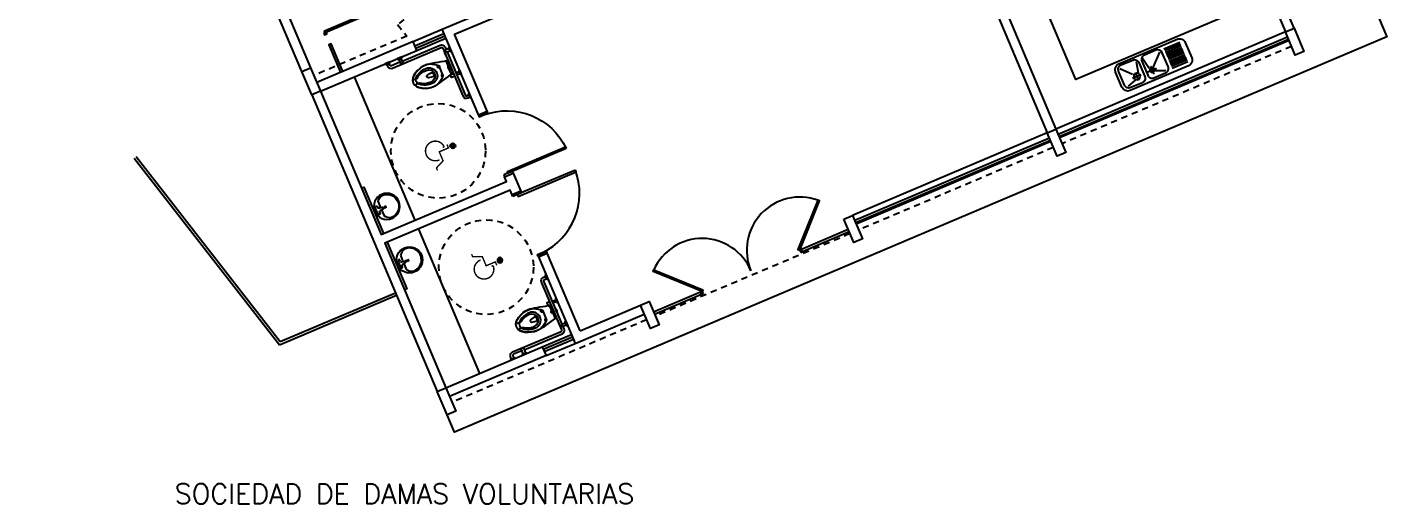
# Model space of a CAD drawing. Header units: metres. Extents: x 51 to 18146, y -212 to 18074.
# Drawn here: x 289.07 to 316.51, y 95.03 to 104.64 of the extents above; entities that cross this region are included whole.
import ezdxf

# ---------------------------------------------------------------- set-up
doc = ezdxf.new("R2010")
doc.units = ezdxf.units.M
doc.linetypes.add('HIDDEN2', pattern=[0.1875, 0.125, -0.0625])
doc.layers.get('0').update_dxf_attribs({"color": 250})
doc.layers.add('NO', color=250, linetype='Continuous')
doc.layers.get('0').freeze()
doc.styles.add('ROMANS', font='romans', dxfattribs={"height": 0.13})

# ---------------------------------------------------------------- blocks, each defined once
blk = doc.blocks.new('SINK1')
for p, q in [((233, -180), (95, -138)), ((283, -292), (283, -153)), ((546, -293), (546, -154)), ((581, -199), (743, -132)), ((849, -130), (1120, -130)), ((849, -160), (1120, -160)), ((849, -190), (1120, -190)), ((84, -446), (233, -283)), ((209, -225), (359, -225)), ((367, -446), (325, -272)), ((472, -226), (622, -226)), ((511, -267), (477, -449)), ((583, -261), (766, -438)), ((849, -220), (1120, -220)), ((849, -250), (1120, -250)), ((849, -280), (1120, -280)), ((849, -310), (1120, -310)), ((849, -340), (1120, -340)), ((849, -370), (1120, -370)), ((849, -400), (1120, -400)), ((849, -430), (1120, -430)), ((849, -460), (1120, -460))]:
    blk.add_line(p, q)
for points in [[(99, -520), (1098.999999999999, -520, 0.4142135623730953), (1198.999999999999, -420), (1198.999999999999, -160, 0.4142135623730948), (1098.999999999999, -60), (99.00000000000045, -60, 0.4142135623730951), (-0.9999999999995453, -160), (-1, -420, 0.4142135623730953)], [(124, -490), (324.0000000000005, -490, 0.4142135623730951), (399.0000000000005, -415), (399.0000000000005, -175, 0.4142135623730951), (324.0000000000005, -100), (124, -100, 0.4142135623730953), (49, -175), (49, -415, 0.4142135623730948)], [(524, -490, -0.4142135623730948), (449, -415), (449, -175, -0.4142135623730953), (524, -100), (724.0000000000005, -100, -0.4142135623730951), (799.0000000000005, -175), (799.0000000000005, -415, -0.4142135623730951), (724.0000000000005, -490)]]:
    blk.add_lwpolyline(points, format="xyb", close=True)
for centre, radius in [((283, -225), 50), ((546, -226), 37.5)]:
    blk.add_circle(centre, radius)
blk = doc.blocks.new('Baño especial')
for p, q in [((0.0002065539476104, 0.00011), (0.000305, 0.00011)), ((0.0005624671907496, 1.00000000003e-05), (0.0006124671907494, 1.00000000003e-05))]:
    blk.add_line(p, q)
for points in [[(0, 0.001044, -0.4142135623730951), (2e-05, 0.001024), (2e-05, 0.000984, -0.4142135623730951), (0, 0.000964)], [(0, 0.000841, -0.4142135623730951), (2e-05, 0.000821), (2e-05, 0.000781, -0.4142135623730951), (0, 0.000761)], [(0.00015, 0, -0.4142135623730951), (0.00017, 2e-05), (0.00021, 2e-05, -0.4142135623730951), (0.00023, 0)], [(0.000432196764345, 0.0001377118849601), (0.0003470172724203, 0.00013771188496, 0.4142135623792219), (0.0003370172724203, 0.0001277118849599), (0.0003370172724203, 0.0001277118849599, 0.4142135623792219), (0.0003470172724202, 0.0001177118849593), (0.0004321967643448, 0.0001177118849597, -0.2679491924378203)], [(0.0004627460289761, 0.0001427118849595, -0.4514162296309631), (0.0004627460289757, 0.0001127118849598), (0.0005624671907496, 0.0001127118849599), (0.0005624671907496, 0.0001427118849598)], [(0.00095, 0, -0.4142135623730951), (0.00097, 2e-05), (0.00101, 2e-05, -0.4142135623730951), (0.00103, 0)]]:
    blk.add_lwpolyline(points, format="xyb", close=True)
for points in [[(2e-05, 0.001024), (5e-05, 0.001024, -0.4142135623731008), (0.00011, 0.000964), (0.00011, 0.00013, 0.4142135623730951), (0.00013, 0.00011), (0.00095, 0.00011, -0.4142135623730951), (0.00101, 5e-05), (0.00101, 2e-05)], [(7e-05, 0.000821), (7e-05, 0.000964, 0.4142135623730959), (5e-05, 0.000984), (2e-05, 0.000984)], [(2e-05, 0.000821), (9e-05, 0.000821, -1), (9e-05, 0.000781), (2e-05, 0.000781)], [(7e-05, 0.000781), (7e-05, 0.00013, 0.4142135623730949), (0.00013, 7e-05), (0.00017, 7e-05)], [(0.00017, 2e-05), (0.00017, 7e-05, -1), (0.00021, 7e-05), (0.00021, 2e-05)], [(0.00021, 7e-05), (0.00095, 7e-05, -0.414213562373091), (0.00097, 5e-05), (0.00097, 2e-05)]]:
    blk.add_lwpolyline(points, format="xyb")
blk.add_lwpolyline([(0.0005624671907497, -1e-16), (0.0006124671907496, 1e-16), (0.0006224671907497, -1e-16), (0.0006224671907496, 1.00000000003e-05), (0.0005624671907496, 1.00000000003e-05), (0.0005524671907496, 1.00000000003e-05), (0.0005524671907496, -1e-16)], close=True)
for points in [[(0.0006124671907496, 0.00011), (0.0006124671907496, 0.0001602118849597), (0.0005624671907495, 0.0001602118849599), (0.0005624671907496, 0.00011)], [(0.0005624671907496, 0.00011), (0.0005624671907496, 0.0001127118849599)], [(0.0006024671907496, 7e-05), (0.0006024671907496, 1.00000000003e-05), (0.0005724671907496, 1.00000000003e-05), (0.0005724671907496, 7e-05)]]:
    blk.add_lwpolyline(points)
for radius in [2e-05, 1.25e-05]:
    blk.add_circle((0.0004495172724203, 0.0001277118849599), radius)
for points, knots in [([(0.000534875661088, 0.0002728609766398), (0.0005543265444029, 0.0002854490266019), (0.0005984809272145, 0.0003584185326305), (0.0006112208844569, 0.0003834393495571), (0.0006200045009764, 0.0004006926408835), (0.0006329672555633, 0.0004297811972051), (0.0006269449758282, 0.0005101570270784), (0.0006181343535699, 0.0006280033194294), (0.0005408911893884, 0.0007123219871562), (0.0005205288623915, 0.0007256391920638), (0.0005001732868293, 0.0007389496455368), (0.0004923078654264, 0.0007172505344731), (0.0004923078654264, 0.0007172505344731), (0.0004923078654264, 0.0007172505344731), (0.0004923078654264, 0.0006881653538688), (0.0004923078654264, 0.0006881653538688), (0.0004923078654264, 0.0006881653538688), (0.0004917272420438, 0.0006712732642978), (0.0004944683245242, 0.0006662974569381), (0.0004990998087151, 0.0006579155507821), (0.0005063103409541, 0.0006489834026996), (0.0005160526611983, 0.0006327394508579), (0.000539736694058, 0.0005932469336934), (0.000550984584236, 0.0005368083154804), (0.000550984584236, 0.0004886233261645), (0.000550984584236, 0.0004319078991296), (0.0005057904804837, 0.0003857820973913), (0.0004500506357601, 0.0003857820973913), (0.0003943107910365, 0.0003857820973913), (0.0003491234387189, 0.0004319078991296), (0.0003491234387189, 0.0004886233261645), (0.0003491234387189, 0.0005368083154804), (0.0003603679531795, 0.0005932469336934), (0.0003840486103219, 0.0006327394508579), (0.0003938044334355, 0.0006489834026996), (0.0004010149656744, 0.0006579155507821), (0.0004056396984307, 0.0006662974569381), (0.000408380780911, 0.0006712732642978), (0.0004077934060938, 0.0006881653538688), (0.0004077934060938, 0.0006881653538688), (0.0004077934060938, 0.0006881653538688), (0.0004077934060938, 0.0007172505344731), (0.0004077934060938, 0.0007172505344731), (0.0004077934060938, 0.0007172505344731), (0.0003999279846909, 0.0007389496455368), (0.000379565657694, 0.0007256391920638), (0.0003592134578491, 0.0007123219871562), (0.0002819770451023, 0.0006280033194294), (0.000273156295692, 0.0005101570270784), (0.0002671407673916, 0.0004297811972051), (0.0002800967705438, 0.0004006926408835), (0.000288887138498, 0.0003834393495571), (0.0003016237200231, 0.0003584185326305), (0.0003457781028346, 0.0002854490266019), (0.0003652323618669, 0.0002728609766398), (0.0003652323618669, 0.0002728609766398), (0.000534875661088, 0.0002728609766398), (0.000534875661088, 0.0002728609766398)], [0, 0, 0, 0, 1, 1, 1, 2, 2, 2, 3, 3, 3, 4, 4, 4, 5, 5, 5, 6, 6, 6, 7, 7, 7, 8, 8, 8, 9, 9, 9, 10, 10, 10, 11, 11, 11, 12, 12, 12, 13, 13, 13, 14, 14, 14, 15, 15, 15, 16, 16, 16, 17, 17, 17, 18, 18, 18, 19, 19, 19, 19]), ([(0.0003383128277465, 0.0001326345512033), (0.0003163393568073, 0.0002430320184033), (0.0002675492291897, 0.0003964749489471), (0.0002675492291897, 0.000478610948533), (0.0002675492291897, 0.0005904619668876), (0.000342618431404, 0.0007564999999891), (0.00045, 0.0007564999999891)], [6.028064993962435, 6.028064993962435, 6.028064993962435, 6.028064993962435, 7, 7, 7, 8, 8, 8, 8]), ([(0.0004495172724203, 0.0007008242938951), (0.0005375053448961, 0.0007008242938951), (0.0005807043997003, 0.0005514319229987), (0.0005807043997003, 0.0004806026217638), (0.0005807043997003, 0.0004097564419423), (0.0005203499493725, 0.0003476196128588), (0.0004495172724203, 0.0003476196128588), (0.0003786710925988, 0.0003476196128588), (0.000318306515119, 0.0004097564419423), (0.000318306515119, 0.0004806026217638), (0.000318306515119, 0.0005514319229987), (0.0003615224485099, 0.0007008242938951), (0.0004495172724203, 0.0007008242938951)], [0, 0, 0, 0, 1, 1, 1, 2, 2, 2, 3, 3, 3, 4, 4, 4, 4]), ([(0.00045, 0.0007564999999891), (0.000557391695748, 0.0007564999999891), (0.0006324541465276, 0.0005904619668876), (0.0006324541465276, 0.000478610948533), (0.0006324541465276, 0.0004031195733683), (0.0005912414389581, 0.0002673917543863), (0.0005675131080623, 0.0001602118849599)], [0, 0, 0, 0, 1, 1, 1, 1.893307569718427, 1.893307569718427, 1.893307569718427, 1.893307569718427]), ([(0.00045, 0.000516391977006), (0.0004634252278625, 0.000516391977006), (0.0004689040171058, 0.0005094312478503), (0.0004728806121328, 0.0004970018566032), (0.0004768538314423, 0.0004845758410734), (0.0004902756835875, 0.0004209435692082), (0.0004838078091634, 0.0004129937548717), (0.000477336559022, 0.0004050439405352), (0.0004698964780039, 0.0004030455158697), (0.00045, 0.0004030455158697), (0.0004301136491481, 0.0004030455158697), (0.0004226701924127, 0.0004050439405352), (0.0004161888151192, 0.0004129937548717), (0.0004097344435645, 0.0004209435692082), (0.0004231562957097, 0.0004845758410734), (0.0004271295150192, 0.0004970018566032), (0.0004310993586115, 0.0005094312478503), (0.0004365747721375, 0.000516391977006), (0.00045, 0.000516391977006)], [0, 0, 0, 0, 1, 1, 1, 2, 2, 2, 3, 3, 3, 4, 4, 4, 5, 5, 5, 6, 6, 6, 6]), ([(0.0003744818273794, 0.0003003359400728), (0.0003836874085665, 0.0003003359400728), (0.0003911443681713, 0.000292878980468), (0.0003911443681713, 0.0002836767749983), (0.0003911443681713, 0.0002744779452458), (0.0003836874085665, 0.0002670209856411), (0.0003744818273794, 0.0002670209856411), (0.0003652863733444, 0.0002670209856411), (0.0003578260380222, 0.0002744779452458), (0.0003578260380222, 0.0002836767749983), (0.0003578260380222, 0.000292878980468), (0.0003652863733444, 0.0003003359400728), (0.0003744818273794, 0.0003003359400728)], [0, 0, 0, 0, 1, 1, 1, 2, 2, 2, 3, 3, 3, 4, 4, 4, 4]), ([(0.0003789242713993, 0.0002861748058301), (0.0003832789467683, 0.0002861748058301), (0.0003868133228237, 0.0002826404297748), (0.0003868133228237, 0.0002782790029711), (0.0003868133228237, 0.0002739175761674), (0.0003832789467683, 0.0002703764486773), (0.0003789242713993, 0.0002703764486773), (0.0003745527174436, 0.0002703764486773), (0.0003710183413883, 0.0002739175761674), (0.0003710183413883, 0.0002782790029711), (0.0003710183413883, 0.0002826404297748), (0.0003745527174436, 0.0002861748058301), (0.0003789242713993, 0.0002861748058301)], [0, 0, 0, 0, 1, 1, 1, 2, 2, 2, 3, 3, 3, 4, 4, 4, 4]), ([(0.0005256228198581, 0.0003003359400728), (0.0005164239901057, 0.0003003359400728), (0.0005089636547836, 0.000292878980468), (0.0005089636547836, 0.0002836767749983), (0.0005089636547836, 0.0002744779452458), (0.0005164239901057, 0.0002670209856411), (0.0005256228198581, 0.0002670209856411), (0.0005348182738932, 0.0002670209856411), (0.000542275233498, 0.0002744779452458), (0.000542275233498, 0.0002836767749983), (0.000542275233498, 0.000292878980468), (0.0005348182738932, 0.0003003359400728), (0.0005256228198581, 0.0003003359400728)], [0, 0, 0, 0, 1, 1, 1, 2, 2, 2, 3, 3, 3, 4, 4, 4, 4]), ([(0.0005215820862017, 0.0002877107572199), (0.000517200405094, 0.0002877107572199), (0.0005136390232999, 0.0002841527511432), (0.0005136390232999, 0.0002797676943181), (0.0005136390232999, 0.0002753792617757), (0.000517200405094, 0.000271811128547), (0.0005215820862017, 0.000271811128547), (0.0005259705187442, 0.000271811128547), (0.0005295352762555, 0.0002753792617757), (0.0005295352762555, 0.0002797676943181), (0.0005295352762555, 0.0002841527511432), (0.0005259705187442, 0.0002877107572199), (0.0005215820862017, 0.0002877107572199)], [0, 0, 0, 0, 1, 1, 1, 2, 2, 2, 3, 3, 3, 4, 4, 4, 4]), ([(0.0004263823085803, 0.00011), (0.0004226160496741, 0.0001149083471181), (0.0004203780803386, 0.0001210502330921), (0.0004203780803386, 0.0001277152581576), (0.0004203780803386, 0.0001437971755669), (0.0004334184764243, 0.0001568375716526), (0.0004495172724203, 0.0001568375716526)], [2.585731726467369, 2.585731726467369, 2.585731726467369, 2.585731726467369, 3, 3, 3, 4, 4, 4, 4]), ([(0.0004719743397191, 7e-05), (0.0004657850772712, 6.78587702783e-05), (0.0004585907317158, 6.6499999908e-05), (0.00045, 6.6499999908e-05), (0.0004414109119715, 6.6499999908e-05), (0.0004342174097674, 6.78587702783e-05), (0.0004280285800305, 7e-05)], [3.756542514910914, 3.756542514910914, 3.756542514910914, 3.756542514910914, 4, 4, 4, 4.243457485089084, 4.243457485089084, 4.243457485089084, 4.243457485089084]), ([(0.0004495172724203, 0.0001568375716526), (0.0004655991898297, 0.0001568375716526), (0.000478636210198, 0.0001437971755669), (0.000478636210198, 0.0001277152581576), (0.000478636210198, 0.0001210502330921), (0.000476398820197, 0.0001149083471181), (0.0004726344399597, 0.00011)], [0, 0, 0, 0, 1, 1, 1, 1.414268273532631, 1.414268273532631, 1.414268273532631, 1.414268273532631])]:
    blk.add_open_spline(points, degree=3, knots=knots)
for points in [[(0.0003461871860578, 0.00011), (0.0003439526334858, 0.0001125572634048), (0.0003421544895744, 0.0001157411544744), (0.0003409700701267, 0.0001197475052334)], [(0.0005558601756085, 0.0001127118849599), (0.0005552296774288, 0.0001117365879232), (0.0005545465234112, 0.0001108348978945), (0.0005538168806394, 0.0001100000000063)]]:
    blk.add_open_spline(points, degree=3)
blk = doc.blocks.new('Capacitados')
h = blk.add_hatch(color=256)
edge = h.paths.add_edge_path()
edge.add_arc((3.33466198364e-05, 0.0002878159543632), 4.04832965863e-05, 0, 360)
at = {"const_width": 2.25e-05}
blk.add_lwpolyline([(-2.10023131448e-05, 0.0002102866336539), (3.6928484077e-05, 0.0002102866336539), (3.6928484077e-05, 5.2803983722e-05), (0.0001921792948177, 5.28039837221e-05), (0.0002547447816249, -8.8467827959e-05), (0.0002964541653003, -8.8467827959e-05)], dxfattribs=at)
blk.add_lwpolyline([(-4.4802006093e-06, 0.0001285522329235), (-4.4802006093e-06, 0.0001555657793571, 2.448268473081638), (0.0001554472532179, 7.5455530922e-06)], format="xyb", dxfattribs=at)
blk.add_circle((3.33466198364e-05, 0.0002878159543632), 4.04832965863e-05)
blk = doc.blocks.new('B1')
for p, q in [((-0.0001415971398017, -0.000124), (-1.94043751167e-05, -0.000124)), ((-6.29496485749e-05, -7.67153968206e-05), (-3.93239013624e-05, -7.67153968206e-05)), ((-2.51743179051e-05, -0.0002115), (2.51743179051e-05, -0.0002115)), ((0, -0.0002366743179051), (0, -0.0001875041093053)), ((1.94043751169e-05, -0.000124), (0.0001415971398017, -0.000124)), ((3.93239013652e-05, -7.67153968206e-05), (6.29496485751e-05, -7.67153968206e-05))]:
    blk.add_line(p, q)
for centre, radius in [((0, -0.0002415), 0.0002415), ((0, -0.0002115), 1e-05)]:
    blk.add_circle(centre, radius)
for centre, radius, start, end in [((-6.12184111592e-05, -0.0002645774370347), 0.0001619344182731, 119.7598619139509, 171.8068264297613), ((0, -0.0002415), 0.0002215, 179.9999989439899, 8.194265055e-07), ((-6.29496485749e-05, -5.69062837552e-05), 1.98091130654e-05, 103.3836773934596, 270.0000000001693), ((0, -0.0004192787741239), 0.0003875729818072, 79.96494119364827, 100.0350588063517), ((-3.93239013624e-05, -8.8660146477e-05), 1.19447496565e-05, 18.09535504619785, 90), ((-0.0005623570317512, -0.0002226317528119), 0.0005518385724188, 6.022547126617019, 14.44770311294825), ((0, -0.0001657729052949), 1.36040385439e-05, 175.6157637962072, 4.384236203792757), ((0.0005623570317487, -0.0002226317528118), 0.000551838572416, 165.5522968869096, 173.9774528733635), ((3.93239013652e-05, -8.8660146477e-05), 1.19447496565e-05, 90, 161.9046449536466), ((6.29496485751e-05, -5.69062837552e-05), 1.98091130654e-05, 270, 76.61632260654042), ((6.12184111592e-05, -0.0002645774370347), 0.0001619344182731, 8.193173570238732, 60.24013808604904)]:
    blk.add_arc(centre, radius, start, end)
blk = doc.blocks.new('*U118')
for points in [[(-3.1739649e-09, 0.1499999947845928), (0.0299999968539748, 0.1499999967526707), (0.0299999985452919, -1.7572132e-09), (-1.2498171e-09, -1.862646e-09)], [(1.030000002438748, -0.9250000003289492), (1.029999996945262, 0.0749999991495099), (0.9999999969173224, 0.0749999990440772), (1.000000001595901, -0.9250000022970272)], [(1.029999997147341, 0.150000000267097), (1.059999996709619, 0.1500000003725298), (1.059999998284521, 3.7252911e-09), (1.029999998955073, -1.05432e-10)]]:
    blk.add_lwpolyline(points, close=True)
blk.add_arc((1.074737891383378, 0.1197378916814813), 1.045695340698735, 182.452029120191, 267.5479714204704)
blk = doc.blocks.new('*U119')
for points in [[(-3.1739649e-09, 0.1499999947845928), (0.0299999968539748, 0.1499999967526707), (0.0299999985452919, -1.7572132e-09), (-1.2498171e-09, -1.862646e-09)], [(1.030000002438748, -0.9250000003289492), (1.029999996945262, 0.0749999991495099), (0.9999999969173224, 0.0749999990440772), (1.000000001595901, -0.9250000022970272)], [(1.029999997147341, 0.150000000267097), (1.059999996709619, 0.1500000003725298), (1.059999998284521, 3.7252911e-09), (1.029999998955073, -1.05432e-10)]]:
    blk.add_lwpolyline(points, close=True)
blk.add_arc((1.074737891383378, 0.1197378916814813), 1.045695340698735, 182.452029120191, 267.5479714204704)
blk = doc.blocks.new('P032')
for points in [[(-0.0014127564938078, 0.0006151828975708), (-0.0008187867966546, 2.12132035653e-05), (-0.00084, 0), (-0.0014339696990465, 0.0005939696947463)], [(0.0014127750234396, 0.0006151828975708), (0.0008188053262864, 2.12132035653e-05), (0.0008400185296318, 0), (0.0014339882286783, 0.0005939696947463)], [(-0.0008399999989268, -4.00000018626e-05), (-0.000869999998489, -4.00000017071e-05), (-0.0008699999993295, -3.5698e-12), (-0.00084, 0)], [(0.0008400092646883, -4.00000015516e-05), (0.0008700092642506, -4.00000017071e-05), (0.0008700092655057, -3.5698e-12), (0.0008400092661762, 3.11e-13)]]:
    blk.add_lwpolyline(points, close=True)
for centre, start, end in [((-0.00084, 0), 0, 132.9532870522379), ((0.00084, 0), 47.04671294776284, 180)]:
    blk.add_arc(centre, 0.00084, start, end)
blk = doc.blocks.new('*U121')
for points in [[(1.029999999166467, 0.815000000244471), (1.029999996945262, 0.0750000011175864), (0.9999999969173222, 0.0750000011175864), (0.9999999983236206, 0.8150000021071162)], [(1.029999997410923, 0.0549999983236186), (1.059999996973201, 0.0549999983236186), (1.059999998020939, 0.0949999964609735), (1.029999998691491, 0.0950000001862638)]]:
    blk.add_lwpolyline(points, close=True)
blk.add_arc((1.063106039221723, 0.0418939605297716), 0.7738145518450109, 92.4520287808914, 177.5479710811707)

msp = doc.modelspace()

# ---------------------------------------------------------------- linework, layer by layer
at = {"layer": 'NO'}
for p, q in [((313.152425955702, 107.6425214892748), (314.4633201809739, 104.5470354701741)), ((314.6391946364968, 104.6215157980983), (313.3283031401622, 107.7170029713092)), ((294.6133562141447, 103.7463292551471), (293.8009801257265, 105.6629763657304)), ((297.4460247868237, 104.6002303123293), (298.8413396599233, 105.1911201636659)), ((308.7592751852024, 105.1183303046861), (309.8318238396536, 102.5856627333731)), ((297.6963846814199, 104.4988384070199), (298.9158221734639, 105.0152405533511)), ((308.5833955766977, 105.043847795584), (309.6559442299945, 102.5111802112903)), ((296.8597590563415, 104.3519551236512), (297.446024412704, 104.6002301498958)), ((298.1833989378685, 102.8590280096508), (297.4460247868237, 104.6002303123293)), ((296.8945175471062, 104.2698779741049), (297.4807829028783, 104.5181530059292)), ((296.9143795496497, 104.2229767456156), (297.5006449054218, 104.47125177744)), ((296.9342415679136, 104.1760755177879), (297.5205069202872, 104.4243505530018)), ((298.3592785482469, 102.9335105202143), (297.696384689294, 104.4988383921007)), ((314.4633150279921, 104.5470332889962), (309.8318238461278, 102.5856627173621)), ((314.5080045285611, 104.4415055373657), (309.8765133509071, 102.4801349548503)), ((314.52786653098, 104.3946043087793), (309.8963753535358, 102.4332337263206)), ((314.5377975313971, 104.37115368879), (309.90630121892, 102.4097809323639)), ((294.8119658434765, 103.2773125691321), (297.3443718103153, 97.29740457429929)), ((309.5338938181427, 103.2891811549305), (309.5338886693734, 103.2891789770381)), ((298.1833988093912, 102.859027954561), (298.3592785434956, 102.9335105195554)), ((309.6559390970994, 102.5111780393109), (305.7279612067607, 100.8477353191142)), ((309.7006286030025, 102.4056502751099), (305.7726507126679, 100.7422075549165)), ((309.7204906056353, 102.3587490465833), (305.7925127152966, 100.6953063263867)), ((309.7304216069476, 102.3352984323168), (305.8024437166088, 100.6718557121201)), ((291.227192072795, 102.0012047127679), (294.1602720561115, 98.24053936403979)), ((291.2674083637538, 102.0324598265486), (294.1763986308922, 98.30268124310716)), ((305.6414606171101, 100.562197272942), (304.697578813417, 100.1624767716226)), ((305.6613226191853, 100.5152960453703), (304.7174408101299, 100.1155755438242)), ((299.3900155104077, 100.0097783341485), (299.5658952425911, 100.084260900638)), ((299.390015599389, 100.0097783704609), (300.1273940795344, 98.26856585175477)), ((300.2287911452093, 98.51892736178839), (299.5658949456195, 100.084260774268)), ((294.1602450144309, 98.24057134323643), (296.5394710936548, 99.24813974017113)), ((294.1763986308922, 98.30268124310716), (296.501641842947, 99.28738866373337)), ((302.6573645076533, 99.29847505519582), (301.7134827146842, 98.89875457667279)), ((302.6772265021444, 99.25157383945546), (301.7333447153079, 98.85185335251255)), ((300.1273940795344, 98.26856585175477), (301.522706605789, 98.85944798031234)), ((300.2287911466094, 98.51892736288038), (301.4482240998512, 99.03532759051666)), ((299.466648640658, 98.19616473401126), (300.0529139953489, 98.44443977397243)), ((299.4865106324692, 98.14926350057242), (300.0727759896928, 98.39753853053553)), ((299.5063726349234, 98.1023622719065), (300.0926379921471, 98.3506373018697)), ((299.5411311565891, 98.0202851225675), (300.1273965128523, 98.26856015472156))]:
    msp.add_line(p, q, dxfattribs=at)
at = {"layer": 'NO', "linetype": 'HIDDEN2'}
for p, q in [((314.5874549429051, 104.2538949065815), (309.9559586304795, 102.2925221472023)), ((309.7800790169782, 102.2180396522168), (305.8521011271605, 100.5545969294331)), ((305.6762215205211, 100.4801144217858), (301.748243626271, 98.81667170757213)), ((301.5723640197133, 98.74218919694172), (297.6443861272078, 97.07874649012889))]:
    msp.add_line(p, q, dxfattribs=at)
at = {"layer": 'NO'}
for points in [[(275.8750090112174, 132.2937475467116), (282.2814569775037, 137.2903696819777), (284.4741476606523, 134.4789986225698), (291.1210417581843, 139.6631534089207), (302.8284199419691, 124.6524706380742), (301.1717193208495, 123.3603494835421), (309.849686621443, 112.233843428864), (312.7016642206122, 113.4416153428264), (316.511085025742, 104.4462224852363), (297.6919633298999, 96.47659238867983), (297.5429866242206, 96.82839007908144)], [(293.8009801257265, 105.6629763657304), (294.5044985878188, 105.960906324398), (294.5789810775092, 105.7850267088448), (294.0514581602795, 105.5614352996147), (294.7892259280184, 103.8208075783302)], [(313.4618674337239, 104.9526220449876), (310.2374122384629, 103.5871111867485), (309.4876211595082, 105.3576338233329)], [(294.9878391285235, 103.3517956627401), (296.9342415655015, 104.1760755189533), (296.8597590553699, 104.3519551259937), (294.9133617699291, 103.5276774497781)], [(295.4404139173245, 103.7508781922495), (295.2046340112127, 104.3076379453426), (295.1577327817192, 104.2877759510427), (295.3935141669536, 103.731016667854)], [(295.6679124343064, 103.6397963344306), (296.8919065050546, 100.7495055268504)], [(294.9878443720503, 103.3517978833742), (296.2118386670791, 100.4615065462084), (298.7445114395247, 101.5340571596172), (298.7047828911734, 101.6278703191591), (298.8806671468662, 101.7023556113158), (299.0345978037404, 101.3388711480304), (298.8587087253396, 101.264383813623), (298.8189888556764, 101.3581759492739), (296.2863210227718, 100.285626876124), (297.5202463007398, 97.37188491693666)], [(295.8145986937982, 101.3995311502642), (295.8615006543866, 101.4193934582509), (296.2587398972694, 100.4813685449004)], [(296.9663888075384, 100.5736259823606), (298.2003143627629, 97.65988336850616)], [(296.3332222492783, 100.3054888834888), (296.7304614927892, 99.36746397036094), (296.6835611692547, 99.34760234541653)], [(297.5202462065359, 97.371884877032), (299.4666486410352, 98.19616473211391), (299.5411311523556, 98.02028512819237), (297.5947287190684, 97.19600526897781)]]:
    msp.add_lwpolyline(points, dxfattribs=at)
at = {"layer": 'NO', "linetype": 'HIDDEN2'}
msp.add_lwpolyline([(302.9969417758089, 107.2966546091981), (301.8176954965485, 108.8086320515015), (296.5463747966351, 104.6973370490467), (296.7293954535095, 104.4626760537843), (294.8537769432024, 103.6683783136054)], dxfattribs=at)
at = {"layer": 'NO'}
for points in [[(314.4633150255069, 104.547033296038), (314.6391946339856, 104.6215158051733), (314.8378146577454, 104.1525035204166), (314.6619350502228, 104.0780210090872)], [(294.6133458168868, 103.7463248546216), (294.7892254229834, 103.8208073648923), (294.9878454501117, 103.3517950767762), (294.8119658434765, 103.2773125691321)], [(309.6559390958884, 102.5111780358006), (309.8318187062626, 102.5856605463608), (310.0304387328523, 102.1166482608714), (309.8545591233872, 102.0421657539602)], [(305.5520816012018, 100.7732528127373), (305.7279612078886, 100.8477353174282), (305.9265812330225, 100.3787230337966), (305.7507016264133, 100.3042405261195)], [(301.4482240998512, 99.03532759051666), (301.6241037074686, 99.10981009593336), (301.82272373268, 98.6407978093155), (301.6468441265876, 98.56631529904801)], [(297.3443665995046, 97.29740236603222), (297.5202462065359, 97.371884877032), (297.7188662340822, 96.90287259223518), (297.5429866242206, 96.82839007908144)]]:
    msp.add_lwpolyline(points, close=True, dxfattribs=at)
at = {"layer": 'NO', "linetype": 'HIDDEN2'}
for centre in [(297.3662905501678, 102.149144779983), (298.3325497287463, 99.80434333962089)]:
    msp.add_circle(centre, 0.9550036704545338, dxfattribs=at)

# ---------------------------------------------------------------- block references
at = {"layer": 'NO'}
for name, p, xscale, yscale, zscale, rotation in [('*U121', (294.4824872371988, 105.7026785788502), 1.273338227272712, 1.273338227272712, 1.273338227272712, 292.9519570639307), ('Baño especial', (297.5205054521343, 104.4243498621258), -1273.338227272712, 1273.338227272712, 1273.338227272713, 112.9520166476298), ('SINK1', (311.2466546733559, 103.2452264108204), -0.0012733382272727, 0.0012733382272727, 0.0012733382272727, 202.9519659130776), ('*U118', (298.3543243442758, 102.9452382779945), -1.273338227272713, 1.273338227272712, 1.273338227272712, 112.9519539990009), ('Capacitados', (297.3066072862755, 102.1472318605334), 1273.338227272713, 1273.338227272713, 1273.338227272713, 292.9519605274297), ('*U119', (299.5609413769478, 100.0959888077426), 1.273338227272712, 1.273338227272712, 1.273338227272712, 112.951979057946), ('B1', (296.086891161575, 100.9270909797429, -3.5913299e-09), -1088.704184318169, 1088.704184318169, 1088.704184318169, 112.9493905695683), ('P032', (303.6774662225991, 99.73047361977765), 1273.338227272712, 1273.338227272712, 1273.338227272712, 22.95196591593583), ('B1', (296.5436646416643, 99.8484869073284, -3.5913299e-09), 1088.704184318169, 1088.704184318169, 1088.704184318169, 112.9545424417283), ('Capacitados', (298.2896445133623, 99.76281150062185), -1273.338227272712, 1273.338227272712, 1273.338227272713, 292.9519724727527), ('Baño especial', (300.0529051352783, 98.44445669798975), 1273.338227272712, 1273.338227272712, 1273.338227272712, 112.9519163525526)]:
    msp.add_blockref(name, p, dxfattribs=dict(at, xscale=xscale, yscale=yscale, zscale=zscale, rotation=rotation))

# ---------------------------------------------------------------- texts
at = {"layer": 'NO', "color": 0, "style": 'ROMANS'}
msp.add_text('SOCIEDAD DE DAMAS VOLUNTARIAS', height=0.4, dxfattribs=at).set_placement((292.047400750139, 95.03367611224414))

doc.saveas('drawing.dxf')
